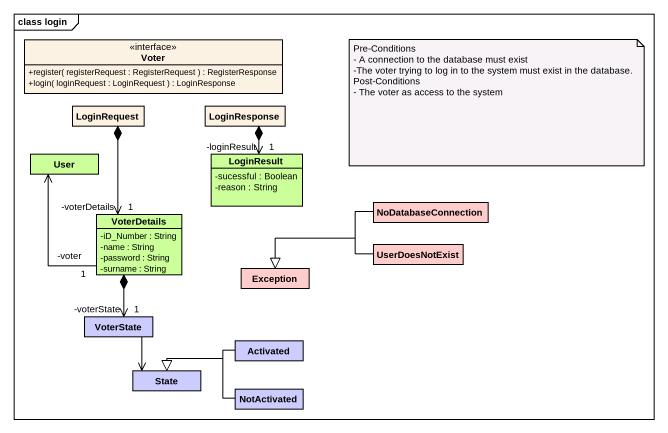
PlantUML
@startuml
mainframe class login
hide circle
hide empty members
skinparam classAttributeIconSize 0
interface Voter {
  +register( registerRequest : RegisterRequest ) : RegisterResponse
  +login( loginRequest : LoginRequest ) : LoginResponse
}
class LoginRequest
class LoginResponse
class User #CCFF99
class LoginResult #CCFF99 {
  -sucessful : Boolean
  -reason : String
}
class NoDatabaseConnection #FFCCCC
class VoterDetails #CCFF99 {
  -iD_Number : String
  -name : String
  -password : String
  -surname : String
}
class UserDoesNotExist #FFCCCC
class "Exception" as Exception_ #FFCCCC
class VoterState #CCCCFF
class Activated #CCCCFF
class "State" as State_ #CCCCFF
class NotActivated #CCCCFF
LoginRequest *--> "-voterDetails\n1" VoterDetails
LoginResponse *--> "-loginResult\n1" LoginResult
NoDatabaseConnection -left-|> Exception_
VoterDetails "1" -up-> User : -voter
VoterDetails *--> "-voterState\n1" VoterState
UserDoesNotExist -left-|> Exception_
VoterState --> State_
Activated -left-|> State_
NotActivated -left-|> State_
note as N1
  Pre-Conditions
  - A connection to the database must exist
  -The voter trying to log in to the system must exist in the database.
  Post-Conditions
  - The voter as access to the system
end note
@enduml
